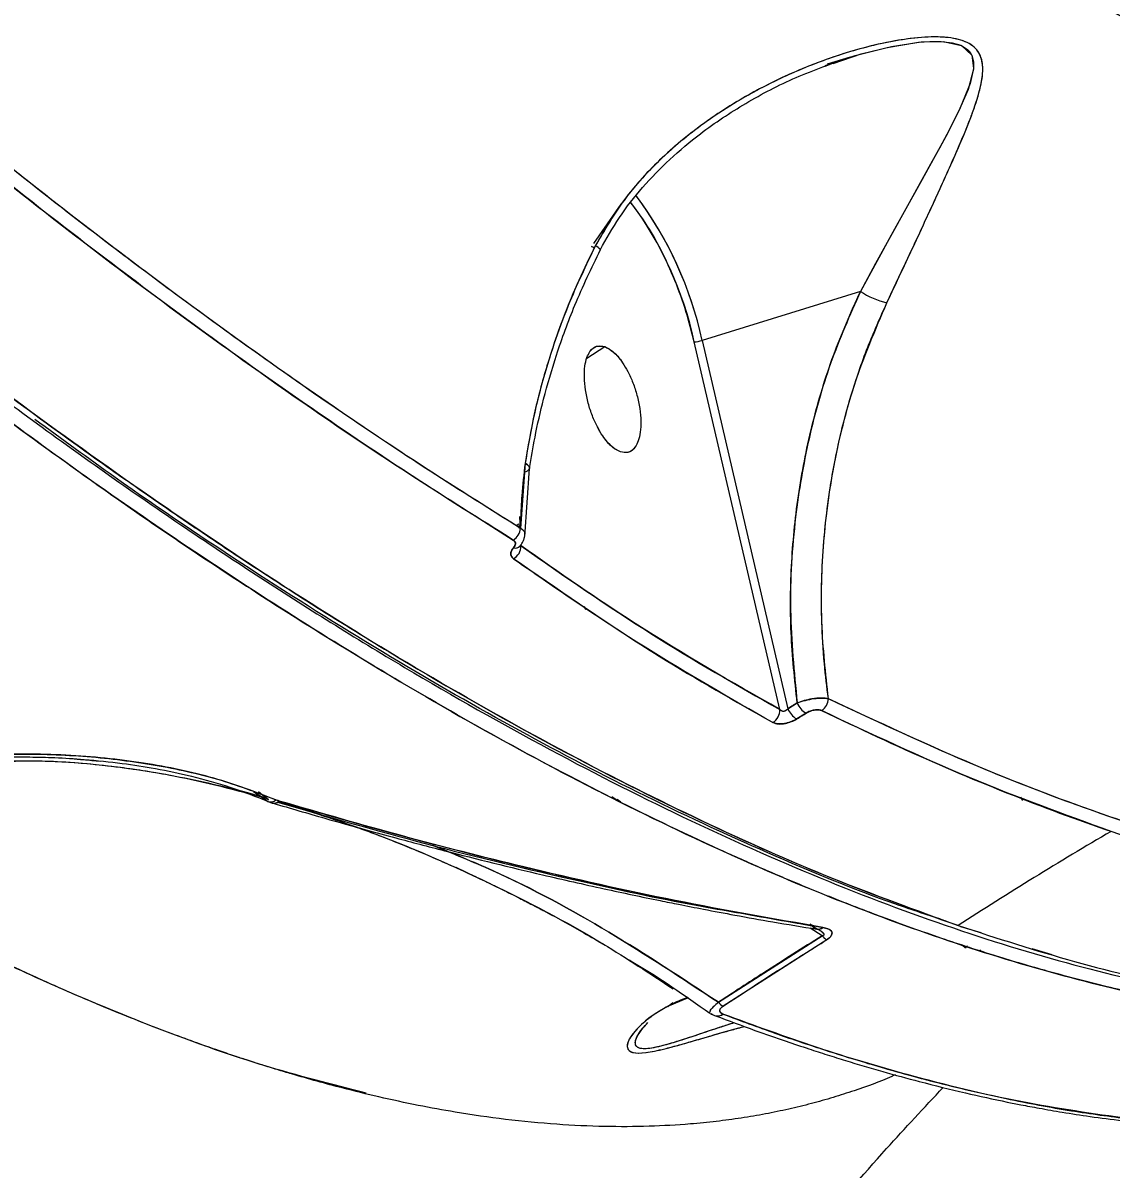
# Model space of a CAD drawing. Header units: millimetres. Extents: x -5873 to 5805, y -5301 to 4302.
# Drawn here: x 107.5 to 199, y 566.6 to 663.1 of the extents above; entities that cross this region are included whole.
import ezdxf

# ---------------------------------------------------------------- set-up
doc = ezdxf.new("R2010")
doc.units = ezdxf.units.MM
for name, color, linetype in [('DIKOM_ОБЪЕКТ', 7, 'Continuous'), ('DIKOM_РАЗМЕР_ЗОНА', 7, 'Continuous'), ('DIKOM_РАЗМЕР_ОБЪЕКТА', 7, 'Continuous')]:
    doc.layers.add(name, color=color, linetype=linetype)
doc.styles.add('style1', font='arial.ttf', dxfattribs={"width": 0.8})
doc.dimstyles.new('1-50', dxfattribs={"dimtxt": 300, "dimasz": 200, "dimexe": 100, "dimexo": 0, "dimgap": 100, "dimtad": 1, "dimtxsty": 'style1', "dimcen": 200, "dimclrd": 7, "dimclre": 7, "dimclrt": 7, "dimadec": 1, "dimazin": 2, "dimtfac": 1, "dimtmove": 0, "dimatfit": 2, "dimfxl": 0, "dimlwd": 25, "dimlwe": 18, "dimarcsym": 0})

# ---------------------------------------------------------------- blocks, each defined once
blk = doc.blocks.new('*D9')
at = {"layer": 'Defpoints', "color": 0, "transparency": 16777216}
for p in [(1338.114, 2802.437), (-4588.973, -1585.515), (-117.504, -1585.515)]:
    blk.add_point(p, dxfattribs=at)
at = {"layer": 'DIKOM_РАЗМЕР_ОБЪЕКТА', "color": 7, "lineweight": 18, "transparency": 16777216}
for p, q in [((1338.114, 2802.437), (-4688.973, 2802.437)), ((-117.504, -1585.515), (-4688.973, -1585.515))]:
    blk.add_line(p, q, dxfattribs=at)
at = {"layer": 'DIKOM_РАЗМЕР_ОБЪЕКТА', "color": 7, "lineweight": 25, "transparency": 16777216}
blk.add_line((-4588.973, 2602.437), (-4588.973, -1385.515), dxfattribs=at)
at = {"layer": 'DIKOM_РАЗМЕР_ОБЪЕКТА', "color": 7, "transparency": 16777216}
for points in [[(-4622.307, 2602.437), (-4555.64, 2602.437), (-4588.973, 2802.437)], [(-4622.307, -1385.515), (-4555.64, -1385.515), (-4588.973, -1585.515)]]:
    blk.add_solid(points, dxfattribs=at)
at = {"layer": 'DIKOM_РАЗМЕР_ОБЪЕКТА', "color": 7, "transparency": 16777216, "insert": (-4842.145, 460.978), "char_height": 300, "attachment_point": 5, "rotation": 90, "style": 'style1'}
blk.add_mtext('4400', dxfattribs=at)
blk = doc.blocks.new('*D10')
at = {"layer": 'Defpoints', "color": 0, "transparency": 16777216}
for p in [(4304.512, 1053.391), (-1538.592, -1332.389), (4304.512, -4224.842)]:
    blk.add_point(p, dxfattribs=at)
at = {"layer": 'DIKOM_РАЗМЕР_ОБЪЕКТА', "color": 7, "lineweight": 18, "transparency": 16777216}
for p, q in [((4304.512, 1053.391), (4304.512, -4324.842)), ((-1538.592, -1332.389), (-1538.592, -4324.842))]:
    blk.add_line(p, q, dxfattribs=at)
at = {"layer": 'DIKOM_РАЗМЕР_ОБЪЕКТА', "color": 7, "lineweight": 25, "transparency": 16777216}
blk.add_line((-1338.592, -4224.842), (4104.512, -4224.842), dxfattribs=at)
at = {"layer": 'DIKOM_РАЗМЕР_ОБЪЕКТА', "color": 7, "transparency": 16777216}
for points in [[(-1338.592, -4191.509), (-1338.592, -4258.175), (-1538.592, -4224.842)], [(4104.512, -4191.509), (4104.512, -4258.175), (4304.512, -4224.842)]]:
    blk.add_solid(points, dxfattribs=at)
at = {"layer": 'DIKOM_РАЗМЕР_ОБЪЕКТА', "color": 7, "transparency": 16777216, "insert": (1679.282, -3971.67), "char_height": 300, "attachment_point": 5, "style": 'style1'}
blk.add_mtext('5850', dxfattribs=at)
blk = doc.blocks.new('*D11')
at = {"layer": 'Defpoints', "color": 0, "transparency": 16777216}
for p in [(-510.005, 4302.437), (-5422.889, -3651.603), (284.83, -3651.603)]:
    blk.add_point(p, dxfattribs=at)
at = {"layer": 'DIKOM_РАЗМЕР_ЗОНА', "color": 7, "lineweight": 18, "transparency": 16777216}
for p, q in [((-510.005, 4302.437), (-5522.889, 4302.437)), ((284.83, -3651.603), (-5522.889, -3651.603))]:
    blk.add_line(p, q, dxfattribs=at)
at = {"layer": 'DIKOM_РАЗМЕР_ЗОНА', "color": 7, "lineweight": 25, "transparency": 16777216}
blk.add_line((-5422.889, 4102.437), (-5422.889, -3451.603), dxfattribs=at)
at = {"layer": 'DIKOM_РАЗМЕР_ЗОНА', "color": 7, "transparency": 16777216}
for points in [[(-5456.223, 4102.437), (-5389.556, 4102.437), (-5422.889, 4302.437)], [(-5456.223, -3451.603), (-5389.556, -3451.603), (-5422.889, -3651.603)]]:
    blk.add_solid(points, dxfattribs=at)
at = {"layer": 'DIKOM_РАЗМЕР_ЗОНА', "color": 7, "transparency": 16777216, "insert": (-5676.061, -474.491), "char_height": 300, "attachment_point": 5, "rotation": 90, "style": 'style1'}
blk.add_mtext('7950', dxfattribs=at)

msp = doc.modelspace()

# ---------------------------------------------------------------- linework, layer by layer
at = {"layer": 'DIKOM_ОБЪЕКТ', "color": 7, "linetype": 'Continuous', "lineweight": 15}
for p, q in [((177.059, 660.191), (175.119, 659.59)), ((155.508, 644.522), (157.799, 647.819)), ((155.319, 644.25), (155.575, 644.14)), ((155.573, 644.14), (155.319, 644.25)), ((177.911, 640.481), (164.613, 636.362)), ((154.914, 634.865), (156.416, 635.841)), ((171.132, 605.312), (163.949, 636.238)), ((164.613, 636.362), (171.811, 605.37)), ((158.652, 627.062), (158.663, 627.069)), ((140.641, 626.093), (140.641, 626.093)), ((149.728, 626.028), (149.336, 620.55)), ((139.605, 625.42), (139.583, 625.405)), ((149.701, 619.851), (150.103, 625.599)), ((149.335, 620.48), (149.29, 621.55)), ((147.531, 620.337), (147.524, 620.333)), ((147.914, 620.086), (147.919, 620.088)), ((148.979, 620.777), (149.198, 620.92)), ((149.207, 620.777), (149.222, 620.538)), ((149.337, 620.606), (149.334, 620.687)), ((149.384, 619.067), (149.327, 619.155)), ((149.384, 619.067), (149.341, 619.13)), ((149.377, 619.178), (149.384, 619.067)), ((125.505, 616.259), (125.502, 616.257)), ((125.643, 616.165), (125.644, 616.166)), ((154.817, 613.699), (154.727, 613.971)), ((133.852, 610.949), (133.877, 610.966)), ((171.811, 605.37), (172.6, 605.86)), ((173.348, 605.003), (172.562, 604.514)), ((127.902, 597.725), (126.893, 598.378)), ((127.894, 597.714), (126.923, 598.367)), ((127.309, 598.413), (128.161, 597.721)), ((127.726, 598.081), (128.161, 597.721)), ((127.772, 598.064), (127.788, 598.05)), ((127.987, 597.879), (128.15, 597.737)), ((157.022, 597.95), (157.426, 597.689)), ((157.426, 597.689), (157.022, 597.95)), ((191.574, 597.645), (191.403, 597.945)), ((128.096, 597.575), (128.476, 597.442)), ((128.477, 597.442), (128.495, 597.436)), ((128.777, 597.706), (129.023, 597.62)), ((129.023, 597.62), (129.058, 597.61)), ((157.787, 597.515), (157.453, 597.731)), ((144.747, 591.634), (143.917, 592.006)), ((170.732, 591.516), (170.7, 591.479)), ((172.092, 587.441), (173.82, 587.121)), ((173.884, 587.138), (173.7, 587.257)), ((174.707, 586.271), (173.706, 586.916)), ((173.82, 587.121), (174.326, 586.838)), ((174.121, 586.986), (173.901, 587.128)), ((174.254, 586.825), (174.383, 586.802)), ((186.343, 587.058), (188.041, 586.54)), ((165.974, 580.677), (174.707, 586.271)), ((175.087, 585.938), (166.366, 580.353)), ((186.471, 585.486), (186.749, 585.244)), ((186.749, 585.244), (186.481, 585.477)), ((188.075, 584.973), (187.949, 585.081)), ((192.324, 585.216), (194.01, 584.698)), ((161.726, 580.329), (162.146, 580.661))]:
    msp.add_line(p, q, dxfattribs=at)
at = {"layer": 'DIKOM_ОБЪЕКТ', "color": 7, "linetype": 'Continuous', "lineweight": 15, "flags": 128}
for points in [[(174.963, 659.477), (177.489, 660.321), (180.17, 661.015), (182.793, 661.447), (183.768, 661.519), (184.718, 661.517), (185.645, 661.408), (186.371, 661.188), (186.934, 660.829), (187.138, 660.6), (187.29, 660.337), (187.43, 659.812), (187.427, 659.172), (186.977, 657.473), (186.17, 655.627), (185.179, 653.686), (184.555, 652.525), (183.956, 651.431), (183.09, 649.864), (182.331, 648.497), (181.734, 647.422), (180.456, 645.112), (179.194, 642.82), (177.911, 640.481), (177.911, 640.481)], [(175.615, 659.648), (177.975, 660.463), (180.524, 661.089), (183.028, 661.469), (184.882, 661.507), (186.417, 661.167), (187.278, 660.362), (187.434, 659.243), (187.155, 657.981), (186.318, 655.937), (185.226, 653.776), (182.969, 649.646), (180.506, 645.203), (177.911, 640.481), (177.911, 640.481)], [(149.728, 626.028), (149.931, 625.894), (150.058, 625.76), (150.104, 625.631), (150.103, 625.599)], [(150.103, 625.599), (150.104, 625.631), (150.058, 625.76), (149.931, 625.894), (149.728, 626.028)]]:
    msp.add_lwpolyline(points, dxfattribs=at)
at = {"layer": 'DIKOM_ОБЪЕКТ', "color": 7, "linetype": 'Continuous', "lineweight": 15}
for centre, radius, start, end in [((133.961, 629.73), 31.362, 12.20889, 36.92005), ((133.925, 629.717), 31.398, 12.21741, 36.8113), ((134.14, 629.777), 30.502, 12.22937, 36.62299), ((155.225, 643.335), 1.061, 38.58629, 67.79819), ((155.236, 643.351), 1.041, 38.23749, 68.00911), ((181.978, 646.955), 7.646, 237.86776, 256.13573), ((163.815, 638.8), 2.566, 272.99936, 288.11498), ((149.618, 625.88), 0.573, 277.79531, 325.84966), ((148.05, 620.665), 1.29, 301.79805, 354.8929), ((148.895, 619.441), 0.547, 254.72326, 317.02842), ((148.15, 619.074), 1.234, 299.11881, 359.6752), ((148.898, 619.434), 0.542, 254.21228, 314.66276), ((174.274, 606.568), 1.818, 202.92039, 239.37806), ((174.017, 606.242), 1.204, 301.87405, 358.9038), ((169.947, 605.232), 1.188, 300.92107, 3.87065), ((173.487, 606.083), 1.821, 203.06671, 239.47741), ((128.349, 598.14), 0.61, 222.91083, 314.6056), ((128.326, 598.21), 0.676, 252.38974, 311.83646), ((128.62, 597.941), 0.515, 233.0405, 321.39795), ((128.651, 597.947), 0.529, 232.05909, 320.42033), ((128.648, 597.969), 0.545, 233.7285, 318.75092), ((128.592, 598.016), 0.585, 258.56139, 317.44473), ((375.737, 293.648), 349.408, 120.38707, 122.86572), ((174.351, 587.439), 0.619, 210.95296, 311.81613), ((174.337, 587.472), 0.652, 262.6928, 310.81336), ((175.737, 587.062), 1.299, 217.53493, 239.95501), ((207.719, 567.342), 27.573, 139.03359, 139.51461), ((212.573, 563.173), 33.971, 139.09173, 139.48195), ((166.98, 581.494), 1.296, 219.12517, 241.75556), ((165.902, 580.277), 0.751, 224.94275, 307.56839), ((165.89, 580.319), 0.791, 254.23487, 306.38867)]:
    msp.add_arc(centre, radius, start, end, dxfattribs=at)
for points, knots in [([(175.014, 1051.289), (175.028, 1047.753), (175.049, 1042.626), (175.187, 1034.863), (175.36, 1027.895), (175.651, 1019.583), (176.049, 1010.848), (176.568, 1001.7), (177.214, 992.269), (177.99, 982.631), (178.9, 972.845), (179.946, 962.954), (181.13, 952.996), (182.451, 942.999), (183.912, 932.987), (185.511, 922.981), (187.248, 912.999), (189.124, 903.057), (191.136, 893.169), (193.285, 883.348), (195.57, 873.607), (197.987, 863.956), (200.538, 854.406), (203.219, 844.968), (206.029, 835.649), (208.967, 826.46), (212.029, 817.408), (215.215, 808.503), (218.522, 799.75), (221.948, 791.158), (225.49, 782.734), (229.146, 774.485), (232.913, 766.417), (236.789, 758.537), (240.772, 750.85), (244.858, 743.362), (249.045, 736.079), (253.33, 729.007), (257.71, 722.15), (262.183, 715.512), (266.746, 709.1), (271.396, 702.917), (276.129, 696.967), (280.944, 691.255), (285.837, 685.785), (290.806, 680.56), (295.848, 675.584), (300.96, 670.86), (306.14, 666.391), (311.385, 662.182), (316.693, 658.235), (322.061, 654.554), (327.486, 651.138), (332.969, 648.003), (338.218, 645.26), (341.657, 643.702), (343.236, 642.987)], [0, 0, 0, 0, 0.01882, 0.027291, 0.041338, 0.055945, 0.071629, 0.088007, 0.104925, 0.122259, 0.139921, 0.157847, 0.175988, 0.194306, 0.212771, 0.23136, 0.250054, 0.268838, 0.287699, 0.306627, 0.325612, 0.344647, 0.363726, 0.382843, 0.401993, 0.421172, 0.440377, 0.459604, 0.47885, 0.498114, 0.517393, 0.536685, 0.555989, 0.575303, 0.594626, 0.613958, 0.633298, 0.652645, 0.671999, 0.69136, 0.710728, 0.730104, 0.749487, 0.76888, 0.788283, 0.807697, 0.827124, 0.846566, 0.866026, 0.885506, 0.905009, 0.924539, 0.9441, 0.963695, 0.983331, 1, 1, 1, 1]), ([(187.009, 907.701), (188.276, 901.279), (190.804, 888.462), (195.196, 869.765), (199.999, 851.549), (205.247, 833.862), (210.928, 816.695), (216.926, 800.368), (223.217, 784.856), (229.752, 770.187), (236.622, 756.133), (243.791, 742.758), (251.398, 729.818), (259.462, 717.35), (268.004, 705.413), (276.87, 694.254), (286.028, 683.925), (295.43, 674.486), (304.842, 666.14), (314.23, 658.834), (323.584, 652.505), (333.091, 647.004), (342.752, 642.339), (352.741, 638.458), (363.012, 635.437), (373.514, 633.397), (382.943, 632.339), (388.869, 632.392), (391.293, 632.413)], [0, 0, 0, 0, 0.040095, 0.080038, 0.119779, 0.159414, 0.199037, 0.238742, 0.276339, 0.314146, 0.351822, 0.38931, 0.426691, 0.466309, 0.505989, 0.545827, 0.585906, 0.625881, 0.665642, 0.703022, 0.740376, 0.777782, 0.815321, 0.853073, 0.893105, 0.932902, 0.972562, 1, 1, 1, 1]), ([(338.668, 644.47), (336.652, 645.417), (331.241, 647.959), (323.685, 652.493), (315.944, 657.678), (310.977, 661.381), (307.635, 664.024), (305.907, 665.425), (304.181, 666.858), (302.456, 668.325), (300.733, 669.825), (297.508, 672.699), (292.719, 677.197), (286.342, 683.691), (279.79, 690.926), (273.373, 698.611), (267.118, 706.7), (261.302, 714.787), (257.353, 720.669), (255.228, 723.948), (254.698, 724.772), (254.167, 725.602), (253.637, 726.437), (253.106, 727.278), (252.575, 728.124), (252.044, 728.976), (251.248, 730.261), (250.054, 732.211), (248.332, 735.076), (246.213, 738.688), (243.707, 743.083), (240.832, 748.3), (237.613, 754.373), (234.076, 761.346), (230.637, 768.469), (227.348, 775.604), (224.257, 782.605), (221.863, 788.283), (220.172, 792.419), (219.205, 794.819), (218.232, 797.273), (217.252, 799.78), (216.267, 802.342), (215.277, 804.958), (214.282, 807.63), (211.849, 814.277), (208.174, 824.868), (203.553, 839.464), (199.41, 853.804), (195.714, 867.825), (192.441, 881.476), (189.539, 894.693), (187.838, 903.436), (187.009, 907.701)], [0, 0, 0, 0, 0.029387, 0.078843, 0.111932, 0.145374, 0.154192, 0.163034, 0.1719, 0.18079, 0.189705, 0.198644, 0.23105, 0.265043, 0.300623, 0.33779, 0.37181, 0.407059, 0.439096, 0.442294, 0.445501, 0.448717, 0.451943, 0.455177, 0.458421, 0.461674, 0.464936, 0.473075, 0.483779, 0.49705, 0.513023, 0.531604, 0.552793, 0.576589, 0.602992, 0.624011, 0.646433, 0.670257, 0.677544, 0.684953, 0.692484, 0.700136, 0.70791, 0.715806, 0.723823, 0.731963, 0.775296, 0.816949, 0.856921, 0.895212, 0.931822, 0.966752, 1, 1, 1, 1]), ([(-74.961, 826.428), (-73.466, 824.295), (-70.7, 820.347), (-66.854, 814.952), (-63.678, 810.545), (-61.083, 806.975), (-58.83, 803.901), (-56.678, 800.983), (-53.179, 796.271), (-48.32, 789.813), (-40.45, 779.556), (-30.845, 767.374), (-18.742, 752.56), (-5.788, 737.318), (8.011, 721.779), (21.762, 706.981), (35.422, 692.951), (48.943, 679.714), (62.419, 667.177), (75.815, 655.366), (89.098, 644.315), (102.242, 634.044), (115.201, 624.592), (127.938, 615.984), (140.415, 608.246), (152.605, 601.395), (164.479, 595.446), (176.013, 590.412), (187.173, 586.311), (197.851, 583.18), (208.035, 580.988), (217.673, 579.79), (225.121, 579.399), (229.168, 579.739), (230.337, 579.837)], [0, 0, 0, 0, 0.014652, 0.027111, 0.037336, 0.045314, 0.052053, 0.058899, 0.065859, 0.085345, 0.104859, 0.139703, 0.174547, 0.216027, 0.257509, 0.299076, 0.339507, 0.379912, 0.420316, 0.460722, 0.501128, 0.541557, 0.582055, 0.622468, 0.662878, 0.70329, 0.743704, 0.78412, 0.824614, 0.86507, 0.904684, 0.944301, 0.98392, 1, 1, 1, 1]), ([(186.123, 587.132), (182.606, 588.405), (175.592, 590.945), (164.655, 595.811), (153.472, 601.417), (142.009, 607.833), (130.275, 615.044), (118.498, 622.903), (106.723, 631.345), (95.023, 640.283), (83.227, 649.831), (71.367, 659.96), (59.202, 670.883), (46.724, 682.64), (33.931, 695.278), (21.092, 708.549), (8.275, 722.384), (-4.448, 736.705), (-16.796, 751.177), (-28.776, 765.766), (-40.399, 780.445), (-51.898, 795.511), (-63.276, 810.926), (-70.701, 821.456), (-74.419, 826.73)], [0, 0, 0, 0, 0.046927, 0.093578, 0.140069, 0.186509, 0.233008, 0.279677, 0.323939, 0.368186, 0.412185, 0.456031, 0.499819, 0.546297, 0.592922, 0.639807, 0.686771, 0.733451, 0.779956, 0.823743, 0.867564, 0.911513, 0.955683, 1, 1, 1, 1]), ([(-74.419, 826.73), (-71.871, 823.105), (-66.651, 815.677), (-58.495, 804.438), (-49.858, 792.829), (-41.112, 781.403), (-32.306, 770.208), (-23.849, 759.745), (-17.834, 752.496), (-14.41, 748.43), (-13.325, 747.146), (-12.236, 745.861), (-11.141, 744.574), (-10.042, 743.286), (-6.213, 738.816), (0.145, 731.516), (8.832, 721.826), (16.876, 713.097), (24.263, 705.284), (30.987, 698.343), (37.04, 692.231), (42.42, 686.908), (47.127, 682.337), (50.995, 678.64), (54.092, 675.719), (56.417, 673.549), (57.998, 672.083), (58.869, 671.281), (59.204, 670.972), (59.342, 670.845), (59.401, 670.79), (59.427, 670.767), (59.438, 670.756), (59.443, 670.752), (59.446, 670.75), (63.191, 667.555), (70.042, 661.034), (80.438, 652.217), (90.259, 644.098), (99.271, 637.017), (107.483, 630.834), (113.193, 626.713), (116.919, 624.096), (118.786, 622.799), (120.627, 621.534), (122.443, 620.301), (124.233, 619.099), (129.839, 615.379), (139.089, 609.546), (151.679, 602.358), (163.717, 596.243), (175.224, 591.085), (182.512, 588.441), (186.123, 587.132)], [0, 0, 0, 0, 0.030421, 0.062332, 0.095733, 0.130624, 0.162561, 0.195653, 0.225728, 0.229733, 0.233753, 0.237789, 0.241839, 0.245906, 0.249987, 0.284299, 0.316164, 0.345581, 0.372553, 0.397077, 0.419154, 0.438785, 0.455968, 0.470705, 0.481192, 0.489953, 0.496234, 0.498574, 0.499522, 0.499923, 0.500096, 0.500172, 0.500205, 0.50022, 0.500226, 0.500231, 0.539857, 0.577984, 0.614611, 0.649739, 0.679412, 0.707923, 0.715199, 0.722395, 0.729511, 0.736548, 0.743504, 0.750382, 0.802067, 0.852871, 0.902795, 0.951838, 1, 1, 1, 1]), ([(26.697, 818.802), (27.95, 817.267), (30.512, 814.128), (34.459, 809.37), (38.589, 804.454), (42.905, 799.39), (47.406, 794.185), (51.758, 789.231), (55.428, 785.114), (58.433, 781.779), (61.129, 778.814), (64.105, 775.571), (67.438, 771.978), (70.951, 768.238), (74.291, 764.727), (76.581, 762.347), (77.9, 760.985), (78.464, 760.403), (78.98, 759.873), (79.447, 759.392), (79.867, 758.962), (81.962, 756.815), (85.573, 753.157), (90.655, 748.105), (95.63, 743.249), (100.574, 738.513), (105.645, 733.749), (110.185, 729.568), (114.263, 725.879), (117.75, 722.77), (121.145, 719.786), (124.447, 716.926), (127.657, 714.185), (130.775, 711.56), (135.909, 707.298), (142.93, 701.634), (151.682, 694.884), (160.295, 688.537), (168.799, 682.572), (177.224, 676.978), (186.028, 671.46), (195.177, 666.115), (204.7, 661.016), (213.956, 656.54), (222.993, 652.623), (228.79, 650.537), (231.679, 649.498)], [0, 0, 0, 0, 0.017988, 0.036776, 0.056366, 0.076756, 0.097947, 0.119937, 0.138006, 0.149463, 0.162032, 0.175712, 0.191047, 0.208528, 0.224654, 0.23753, 0.240365, 0.242978, 0.245367, 0.247534, 0.249477, 0.251198, 0.276647, 0.299603, 0.32175, 0.345695, 0.368272, 0.39226, 0.408897, 0.425131, 0.440963, 0.456393, 0.471421, 0.486046, 0.50027, 0.543857, 0.585595, 0.625487, 0.668338, 0.709985, 0.750431, 0.800898, 0.850377, 0.899963, 0.950145, 1, 1, 1, 1]), ([(26.697, 818.802), (30.768, 813.855), (38.913, 803.955), (51.33, 789.635), (63.884, 775.714), (76.548, 762.285), (89.242, 749.417), (101.652, 737.416), (113.749, 726.263), (125.536, 715.912), (137.252, 706.143), (148.893, 696.962), (160.852, 688.086), (173.034, 679.659), (185.337, 671.827), (197.3, 664.898), (208.926, 658.865), (220.195, 653.763), (230.782, 649.642), (237.362, 647.719), (240.493, 646.805)], [0, 0, 0, 0, 0.055379, 0.110817, 0.166457, 0.222444, 0.278342, 0.33391, 0.386133, 0.438316, 0.490582, 0.543055, 0.595839, 0.654541, 0.712909, 0.771123, 0.829361, 0.887804, 0.946626, 1, 1, 1, 1]), ([(180.146, 639.532), (180.937, 641.212), (182.522, 644.577), (184.686, 649.263), (186.356, 652.978), (187.496, 655.854), (188.085, 657.778), (188.268, 659.355), (188.013, 660.586), (186.961, 661.553), (185.043, 661.943), (182.782, 661.87), (180.466, 661.524), (177.388, 660.808), (173.597, 659.536), (169.244, 657.518), (165.143, 655.019), (161.407, 652.011), (158.076, 648.502), (156.442, 645.71), (155.626, 644.317)], [0, 0, 0, 0, 0.082439, 0.165074, 0.248337, 0.295305, 0.342792, 0.374606, 0.406781, 0.439103, 0.475516, 0.511258, 0.546801, 0.582235, 0.65244, 0.7226, 0.792031, 0.861422, 0.930828, 1, 1, 1, 1]), ([(180.146, 639.532), (180.75, 640.813), (181.957, 643.371), (183.458, 646.604), (184.705, 649.317), (185.708, 651.54), (186.484, 653.334), (187.043, 654.714), (187.42, 655.716), (187.754, 656.708), (188.021, 657.67), (188.186, 658.582), (188.221, 659.359), (188.126, 660.013), (187.826, 660.76), (187.176, 661.349), (186.178, 661.701), (185.322, 661.85), (184.368, 661.904), (182.883, 661.867), (180.74, 661.587), (178.023, 660.963), (174.846, 659.97), (171.32, 658.533), (167.922, 656.739), (165.095, 654.904), (162.821, 653.164), (160.334, 650.905), (157.776, 648.055), (156.326, 645.534), (155.626, 644.317)], [0, 0, 0, 0, 0.062639, 0.125141, 0.166912, 0.209099, 0.250282, 0.272394, 0.29329, 0.313022, 0.336218, 0.35713, 0.375941, 0.392389, 0.407481, 0.43885, 0.454157, 0.470459, 0.485561, 0.502106, 0.541823, 0.584314, 0.626588, 0.688764, 0.751104, 0.79414, 0.835549, 0.875435, 0.939861, 1, 1, 1, 1]), ([(156.054, 643.996), (156.565, 644.91), (157.599, 646.76), (159.591, 649.287), (161.877, 651.647), (164.753, 654.057), (168.283, 656.403), (172.495, 658.596), (175.512, 659.651), (177.038, 660.184)], [0, 0, 0, 0, 0.114157, 0.231028, 0.352118, 0.475863, 0.645002, 0.820479, 1, 1, 1, 1]), ([(149.336, 620.55), (146.812, 622.129), (141.644, 625.364), (133.577, 630.767), (125.037, 636.765), (116.026, 643.431), (106.579, 650.74), (100.102, 656.059), (96.808, 658.763)], [0, 0, 0, 0, 0.148916, 0.305005, 0.468518, 0.63955, 0.816761, 1, 1, 1, 1]), ([(149.336, 620.55), (146.164, 622.543), (139.828, 626.526), (130.146, 633.126), (119.772, 640.6), (108.672, 649.048), (100.767, 655.522), (96.808, 658.763)], [0, 0, 0, 0, 0.187021, 0.373559, 0.559901, 0.779652, 1, 1, 1, 1]), ([(148.73, 619.568), (145.976, 621.294), (140.394, 624.793), (131.759, 630.612), (123.065, 636.768), (114.275, 643.318), (105.367, 650.237), (99.247, 655.265), (96.127, 657.829)], [0, 0, 0, 0, 0.162233, 0.328899, 0.5, 0.65999, 0.826657, 1, 1, 1, 1]), ([(96.127, 657.829), (99.493, 655.067), (106.215, 649.549), (116.178, 641.859), (126.611, 634.197), (137.503, 626.648), (144.984, 621.93), (148.73, 619.568)], [0, 0, 0, 0, 0.187019, 0.373556, 0.559897, 0.779649, 1, 1, 1, 1]), ([(163.949, 636.238), (163.73, 637.094), (163.282, 638.846), (162.332, 641.461), (161.177, 643.992), (159.923, 646.222), (159.025, 647.405), (158.618, 647.941)], [0, 0, 0, 0, 0.194535, 0.398347, 0.608848, 0.822865, 1, 1, 1, 1]), ([(155.626, 644.317), (154.836, 642.662), (153.26, 639.362), (151.619, 634.59), (150.425, 630.138), (149.961, 627.401), (149.728, 626.028)], [0, 0, 0, 0, 0.280377, 0.558954, 0.778846, 1, 1, 1, 1]), ([(155.626, 644.317), (155.152, 643.35), (154.197, 641.4), (152.955, 638.374), (151.707, 634.829), (150.536, 630.699), (150.001, 627.609), (149.728, 626.028)], [0, 0, 0, 0, 0.164508, 0.332066, 0.502228, 0.745377, 1, 1, 1, 1]), ([(150.103, 625.599), (150.246, 626.475), (150.562, 628.414), (151.294, 631.599), (152.38, 635.313), (153.915, 639.542), (155.311, 642.449), (156.054, 643.996)], [0, 0, 0, 0, 0.140562, 0.311199, 0.510538, 0.73943, 1, 1, 1, 1]), ([(177.911, 640.481), (177.03, 638.482), (175.274, 634.496), (173.485, 628.1), (172.295, 621.154), (171.845, 613.665), (172.348, 608.462), (172.6, 605.86)], [0, 0, 0, 0, 0.187001, 0.372932, 0.560399, 0.780089, 1, 1, 1, 1]), ([(172.6, 605.86), (172.392, 607.828), (171.976, 611.768), (172.058, 617.738), (172.661, 623.668), (173.844, 629.488), (175.538, 635.152), (177.121, 638.705), (177.911, 640.481)], [0, 0, 0, 0, 0.166592, 0.333441, 0.500143, 0.666829, 0.833567, 1, 1, 1, 1]), ([(175.221, 606.219), (174.994, 608.344), (174.541, 612.586), (174.705, 619.026), (175.558, 625.757), (177.237, 632.723), (179.175, 637.26), (180.146, 639.532)], [0, 0, 0, 0, 0.18683, 0.373027, 0.560668, 0.779993, 1, 1, 1, 1]), ([(175.221, 606.219), (175.1, 607.2), (174.834, 609.364), (174.642, 612.79), (174.642, 616.381), (174.852, 619.92), (175.296, 623.708), (176.022, 627.629), (177.115, 631.793), (178.442, 635.732), (179.591, 638.296), (180.146, 639.532)], [0, 0, 0, 0, 0.086527, 0.190774, 0.299501, 0.399927, 0.500193, 0.632847, 0.749131, 0.879065, 1, 1, 1, 1]), ([(157.751, 626.978), (157.53, 627.086), (157.027, 627.334), (156.343, 628.14), (155.779, 629.09), (155.359, 630.023), (155.011, 631.085), (154.777, 632.198), (154.683, 633.264), (154.731, 634.19), (154.901, 634.921), (155.224, 635.568), (155.726, 635.968), (156.205, 635.88), (156.416, 635.841)], [0, 0, 0, 0, 0.088709, 0.201692, 0.268465, 0.341467, 0.419365, 0.500002, 0.580634, 0.658538, 0.731536, 0.798309, 0.911293, 1, 1, 1, 1]), ([(157.751, 626.978), (157.504, 627.103), (157, 627.36), (156.321, 628.177), (155.78, 629.09), (155.359, 630.023), (155.011, 631.086), (154.777, 632.198), (154.683, 633.264), (154.731, 634.191), (154.901, 634.922), (155.212, 635.542), (155.702, 635.96), (156.182, 635.88), (156.416, 635.841)], [0, 0, 0, 0, 0.098699, 0.201712, 0.26835, 0.341477, 0.41937, 0.500002, 0.580629, 0.658528, 0.731648, 0.798289, 0.901301, 1, 1, 1, 1]), ([(156.416, 635.841), (156.663, 635.715), (157.167, 635.458), (157.845, 634.641), (158.387, 633.728), (158.808, 632.795), (159.156, 631.733), (159.39, 630.62), (159.484, 629.555), (159.435, 628.627), (159.266, 627.897), (158.954, 627.276), (158.464, 626.858), (157.985, 626.938), (157.751, 626.978)], [0, 0, 0, 0, 0.098695, 0.201709, 0.268351, 0.341475, 0.419371, 0.499999, 0.58063, 0.65853, 0.731651, 0.798292, 0.901304, 1, 1, 1, 1]), ([(156.416, 635.841), (156.637, 635.732), (157.14, 635.484), (157.823, 634.678), (158.388, 633.728), (158.808, 632.795), (159.156, 631.733), (159.39, 630.62), (159.484, 629.555), (159.435, 628.628), (159.266, 627.897), (158.942, 627.25), (158.441, 626.85), (157.962, 626.939), (157.751, 626.978)], [0, 0, 0, 0, 0.08871, 0.201689, 0.268463, 0.341464, 0.419365, 0.499998, 0.580634, 0.658539, 0.731538, 0.798311, 0.911292, 1, 1, 1, 1]), ([(103.063, 631.988), (107.179, 628.965), (115.394, 622.931), (127.44, 614.861), (139.224, 607.543), (150.719, 601.044), (161.929, 595.346), (172.644, 590.546), (182.879, 586.599), (192.609, 583.477), (201.987, 581.118), (210.969, 579.529), (219.719, 578.688), (228.217, 578.639), (236.425, 579.451), (244.187, 581.109), (251.422, 583.688), (256.81, 586.228), (259.586, 588.191), (260.319, 588.709)], [0, 0, 0, 0, 0.062627, 0.125016, 0.187089, 0.248998, 0.310888, 0.372905, 0.431631, 0.490684, 0.549532, 0.608087, 0.666475, 0.728357, 0.790336, 0.852561, 0.915162, 0.977602, 1, 1, 1, 1]), ([(256.73, 586.431), (256.578, 586.34), (254.97, 585.369), (251.603, 583.846), (246.524, 581.896), (241.149, 580.431), (235.545, 579.397), (229.98, 578.819), (225.958, 578.692), (223.723, 578.7), (223.162, 578.706), (222.597, 578.715), (222.028, 578.728), (221.456, 578.745), (220.881, 578.765), (220.302, 578.789), (219.43, 578.831), (218.107, 578.908), (216.166, 579.055), (213.724, 579.294), (210.759, 579.66), (207.248, 580.199), (203.174, 580.958), (198.509, 581.995), (193.76, 583.235), (189.017, 584.64), (184.375, 586.159), (180.621, 587.508), (177.891, 588.547), (176.308, 589.164), (174.691, 589.811), (173.04, 590.487), (171.355, 591.195), (169.635, 591.934), (167.88, 592.706), (163.519, 594.669), (156.588, 598.008), (147.075, 603.07), (137.766, 608.455), (128.696, 614.089), (119.894, 619.912), (111.397, 625.827), (105.795, 629.968), (103.063, 631.988)], [0, 0, 0, 0, 0.004602, 0.048605, 0.094663, 0.142776, 0.186814, 0.232445, 0.273915, 0.278055, 0.282207, 0.28637, 0.290545, 0.294733, 0.298932, 0.303143, 0.307366, 0.3179, 0.331757, 0.348936, 0.369614, 0.393667, 0.421095, 0.451899, 0.486077, 0.513287, 0.542311, 0.573151, 0.582584, 0.592175, 0.601923, 0.611829, 0.621893, 0.632114, 0.642492, 0.653028, 0.709123, 0.763042, 0.814786, 0.864353, 0.911745, 0.95696, 1, 1, 1, 1]), ([(185.117, 587.511), (183.693, 587.975), (178.842, 589.557), (170.198, 593.137), (159.444, 598.112), (148.612, 603.788), (137.75, 610.046), (126.625, 617.051), (116.872, 623.592), (110.765, 628.068), (108.513, 629.718)], [0, 0, 0, 0, 0.061779, 0.210392, 0.358446, 0.497847, 0.637359, 0.777274, 0.917897, 1, 1, 1, 1]), ([(149.728, 626.028), (149.617, 625.117), (149.45, 623.75), (149.386, 622.374), (149.368, 621.908), (149.366, 621.876), (149.363, 621.757), (149.347, 621.309), (149.341, 620.886), (149.336, 620.55)], [0, 0, 0, 0, 0.500167, 0.750059, 0.750624, 0.755165, 0.767788, 0.815485, 1, 1, 1, 1]), ([(149.279, 619.049), (149.342, 619.126), (149.469, 619.281), (149.599, 619.541), (149.685, 619.805), (149.697, 619.976), (149.703, 620.062)], [0, 0, 0, 0, 0.246476, 0.495492, 0.746584, 1, 1, 1, 1]), ([(149.681, 620.058), (149.688, 620.085), (149.716, 620.193), (149.604, 620.368), (149.425, 620.489), (149.336, 620.55)], [0, 0, 0, 0, 0.141641, 0.568836, 1, 1, 1, 1]), ([(149.336, 620.55), (149.447, 620.488), (149.567, 620.422), (149.6, 620.335), (149.602, 620.329)], [0, 0, 0, 0, 0.930466, 1, 1, 1, 1]), ([(149.691, 620.109), (149.697, 620.1), (149.707, 620.086), (149.7, 620.07), (149.698, 620.064)], [0, 0, 0, 0, 0.645848, 1, 1, 1, 1]), ([(148.73, 619.568), (148.787, 619.521), (148.899, 619.428), (148.942, 619.196), (148.823, 619.02), (148.751, 618.913)], [0, 0, 0, 0, 0.28064, 0.561263, 1, 1, 1, 1]), ([(148.751, 618.913), (148.797, 618.973), (148.891, 619.094), (148.928, 619.276), (148.885, 619.445), (148.782, 619.527), (148.73, 619.568)], [0, 0, 0, 0, 0.250874, 0.500832, 0.75018, 1, 1, 1, 1]), ([(171.132, 605.312), (167.088, 607.623), (159.866, 611.751), (152.587, 616.831), (149.384, 619.067)], [0, 0, 0, 0, 0.559962, 1, 1, 1, 1]), ([(149.384, 619.067), (153.025, 616.535), (160.304, 611.473), (167.524, 607.365), (171.132, 605.312)], [0, 0, 0, 0, 0.500227, 1, 1, 1, 1]), ([(148.751, 618.913), (148.681, 618.82), (148.54, 618.633), (148.484, 618.292), (148.65, 618.108), (148.751, 617.996)], [0, 0, 0, 0, 0.280982, 0.561605, 1, 1, 1, 1]), ([(148.751, 617.996), (148.685, 618.056), (148.554, 618.175), (148.504, 618.409), (148.557, 618.662), (148.686, 618.829), (148.751, 618.913)], [0, 0, 0, 0, 0.249464, 0.499262, 0.749242, 1, 1, 1, 1]), ([(148.751, 617.996), (152.837, 615.166), (160.136, 610.112), (167.373, 606.015), (170.557, 604.212)], [0, 0, 0, 0, 0.559962, 1, 1, 1, 1]), ([(170.557, 604.212), (166.979, 606.247), (159.74, 610.362), (152.441, 615.433), (148.751, 617.996)], [0, 0, 0, 0, 0.494359, 1, 1, 1, 1]), ([(172.6, 605.86), (172.453, 605.768), (172.19, 605.605), (171.927, 605.442), (171.811, 605.37)], [0, 0, 0, 0, 0.559977, 1, 1, 1, 1]), ([(172.6, 605.86), (172.825, 605.938), (173.274, 606.096), (174.035, 606.241), (174.741, 606.296), (175.061, 606.245), (175.221, 606.219)], [0, 0, 0, 0, 0.250045, 0.499778, 0.749456, 1, 1, 1, 1]), ([(175.221, 606.219), (175.039, 606.247), (174.672, 606.302), (173.904, 606.222), (173.181, 606.067), (172.792, 605.928), (172.6, 605.86)], [0, 0, 0, 0, 0.280325, 0.563343, 0.783695, 1, 1, 1, 1]), ([(221.972, 590.217), (218.381, 590.927), (211.172, 592.353), (199.676, 595.888), (187.732, 600.364), (179.389, 604.268), (175.221, 606.219)], [0, 0, 0, 0, 0.247893, 0.497704, 0.749049, 1, 1, 1, 1]), ([(221.972, 590.217), (219.272, 590.734), (213.878, 591.768), (205.433, 594.085), (196.228, 597.141), (186.202, 601.055), (178.885, 604.496), (175.221, 606.219)], [0, 0, 0, 0, 0.187054, 0.373578, 0.559887, 0.779614, 1, 1, 1, 1]), ([(171.811, 605.37), (171.764, 605.314), (171.694, 605.232), (171.566, 605.169), (171.457, 605.145), (171.337, 605.158), (171.22, 605.215), (171.163, 605.279), (171.132, 605.312)], [0, 0, 0, 0, 0.255467, 0.372411, 0.487102, 0.643421, 0.813055, 1, 1, 1, 1]), ([(171.811, 605.37), (171.786, 605.338), (171.739, 605.279), (171.649, 605.21), (171.554, 605.165), (171.459, 605.147), (171.368, 605.155), (171.245, 605.196), (171.179, 605.264), (171.132, 605.312)], [0, 0, 0, 0, 0.142482, 0.270627, 0.388627, 0.501387, 0.608076, 0.724961, 1, 1, 1, 1]), ([(172.562, 604.514), (172.709, 604.606), (172.971, 604.769), (173.233, 604.932), (173.348, 605.003)], [0, 0, 0, 0, 0.559917, 1, 1, 1, 1]), ([(173.348, 605.003), (173.469, 605.068), (173.71, 605.197), (174.11, 605.288), (174.441, 605.294), (174.582, 605.244), (174.653, 605.219)], [0, 0, 0, 0, 0.27919, 0.557734, 0.778227, 1, 1, 1, 1]), ([(174.653, 605.219), (174.572, 605.247), (174.45, 605.289), (174.227, 605.289), (174.047, 605.27), (173.862, 605.228), (173.616, 605.149), (173.455, 605.062), (173.348, 605.003)], [0, 0, 0, 0, 0.250041, 0.375343, 0.500325, 0.624674, 0.750542, 1, 1, 1, 1]), ([(174.653, 605.219), (177.771, 603.745), (183.998, 600.801), (193.039, 597.132), (202.354, 593.848), (211.905, 591.062), (218.28, 589.817), (221.473, 589.193)], [0, 0, 0, 0, 0.187055, 0.373578, 0.559886, 0.779613, 1, 1, 1, 1]), ([(198.992, 595.057), (195.059, 596.48), (187.16, 599.335), (178.833, 603.253), (174.653, 605.219)], [0, 0, 0, 0, 0.498013, 1, 1, 1, 1]), ([(170.557, 604.212), (170.696, 604.161), (170.973, 604.06), (171.566, 604.112), (172.126, 604.274), (172.416, 604.434), (172.562, 604.514)], [0, 0, 0, 0, 0.280784, 0.560296, 0.779981, 1, 1, 1, 1]), ([(172.562, 604.514), (172.481, 604.467), (172.321, 604.374), (172.046, 604.259), (171.761, 604.169), (171.475, 604.111), (171.2, 604.085), (170.86, 604.095), (170.678, 604.165), (170.557, 604.212)], [0, 0, 0, 0, 0.125917, 0.250391, 0.37546, 0.500355, 0.624804, 0.750433, 1, 1, 1, 1]), ([(128.777, 597.706), (127.085, 598.351), (123.705, 599.641), (117.703, 600.891), (111.192, 601.575), (104.226, 601.602), (97.013, 600.958), (89.823, 599.643), (82.852, 597.706), (76.213, 595.208), (69.915, 592.127), (64.018, 588.541), (60.588, 585.761), (58.874, 584.371)], [0, 0, 0, 0, 0.093438, 0.186657, 0.280333, 0.373323, 0.467006, 0.559927, 0.648043, 0.735847, 0.823484, 0.911796, 1, 1, 1, 1]), ([(58.874, 584.371), (60.495, 585.69), (63.737, 588.327), (69.287, 591.767), (75.213, 594.757), (81.46, 597.227), (87.9, 599.16), (94.432, 600.541), (100.932, 601.369), (107.272, 601.649), (113.346, 601.402), (119.031, 600.646), (124.282, 599.444), (127.281, 598.284), (128.777, 597.706)], [0, 0, 0, 0, 0.083602, 0.16717, 0.250549, 0.333846, 0.417135, 0.50018, 0.583708, 0.667045, 0.749913, 0.833501, 0.916936, 1, 1, 1, 1]), ([(59.266, 584.315), (60.599, 585.412), (63.065, 587.441), (66.864, 589.962), (70.153, 591.883), (72.934, 593.324), (75.383, 594.477), (78.564, 595.842), (82.727, 597.379), (87.881, 598.89), (93.113, 600.047), (98.328, 600.843), (103.344, 601.27), (107.28, 601.349), (110.326, 601.267), (112.937, 601.109), (115.773, 600.811), (118.792, 600.339), (121.834, 599.688), (125.077, 598.784), (127.114, 597.973), (128.191, 597.543)], [0, 0, 0, 0, 0.070136, 0.129771, 0.179138, 0.217774, 0.249785, 0.282191, 0.348925, 0.416904, 0.484337, 0.551918, 0.619516, 0.681903, 0.710941, 0.745917, 0.792548, 0.835024, 0.883578, 0.938421, 1, 1, 1, 1]), ([(103.348, 600.824), (104.713, 600.905), (107.553, 601.072), (111.77, 600.89), (116.067, 600.443), (119.928, 599.809), (123.535, 599.039), (126.106, 598.411), (127.615, 597.971), (128.028, 597.85)], [0, 0, 0, 0, 0.163627, 0.340435, 0.503815, 0.680864, 0.809731, 0.947883, 1, 1, 1, 1]), ([(103.348, 600.824), (105.234, 600.918), (108.997, 601.105), (114.642, 600.642), (121.03, 599.687), (125.432, 598.528), (128.027, 597.846)], [0, 0, 0, 0, 0.225819, 0.45058, 0.676153, 1, 1, 1, 1]), ([(111.565, 601.177), (111.905, 601.149), (112.727, 601.08), (113.533, 601.01), (114.006, 600.969)], [0, 0, 0, 0, 0.413392, 1, 1, 1, 1]), ([(180.866, 574.584), (180.76, 574.535), (179.641, 574.015), (177.882, 573.395), (175.617, 572.658), (173.786, 572.143), (171.891, 571.679), (169.927, 571.273), (167.894, 570.927), (165.791, 570.644), (163.222, 570.388), (160.111, 570.213), (156.372, 570.195), (152.348, 570.38), (148.154, 570.785), (144.255, 571.349), (140.695, 571.999), (137.533, 572.677), (133.988, 573.543), (131.327, 574.28), (129.484, 574.828), (128.869, 575.014), (128.244, 575.207), (127.607, 575.406), (126.96, 575.612), (126.194, 575.86), (125.189, 576.192), (123.822, 576.656), (122.075, 577.271), (119.938, 578.053), (117.507, 578.986), (115.045, 579.976), (112.203, 581.167), (109.176, 582.497), (105.639, 584.131), (101.019, 586.367), (95.235, 589.358), (88.588, 593.044), (84.235, 595.652), (82.142, 596.906)], [0, 0, 0, 0, 0.00453, 0.047568, 0.070942, 0.094722, 0.118908, 0.143499, 0.168496, 0.193899, 0.219708, 0.259935, 0.302187, 0.346467, 0.392774, 0.436997, 0.468684, 0.502132, 0.532562, 0.574125, 0.579948, 0.585861, 0.591862, 0.59795, 0.604128, 0.610393, 0.619804, 0.632704, 0.649095, 0.668977, 0.69235, 0.716379, 0.736478, 0.769583, 0.797845, 0.830632, 0.891252, 0.947709, 1, 1, 1, 1]), ([(136.352, 573.033), (133.484, 573.76), (127.223, 575.348), (116.999, 579.063), (105.822, 583.926), (94.225, 589.776), (86.178, 594.525), (82.142, 596.906)], [0, 0, 0, 0, 0.174162, 0.38013, 0.585991, 0.792393, 1, 1, 1, 1]), ([(128.529, 597.428), (129.984, 597.001), (132.594, 596.236), (136.03, 595.274), (138.691, 594.549), (140.896, 593.962), (145.032, 592.884), (150.212, 591.61), (156.241, 590.245), (160.043, 589.441), (162.821, 588.881), (164.915, 588.471), (167.554, 587.974), (170.737, 587.403), (173.02, 587.028), (174.254, 586.825)], [0, 0, 0, 0, 0.091555, 0.164213, 0.217961, 0.261236, 0.305424, 0.483744, 0.597412, 0.702121, 0.736572, 0.783421, 0.842903, 0.915071, 1, 1, 1, 1]), ([(129.023, 597.62), (128.975, 597.634), (128.889, 597.659), (128.811, 597.691), (128.777, 597.706)], [0, 0, 0, 0, 0.559945, 1, 1, 1, 1]), ([(128.912, 597.502), (133.074, 596.309), (141.652, 593.851), (153.331, 591.063), (162.069, 589.182), (166.463, 588.42), (167.641, 588.216)], [0, 0, 0, 0, 0.312139, 0.643268, 0.904416, 1, 1, 1, 1]), ([(128.995, 597.563), (131.497, 596.774), (137.565, 594.861), (146.693, 590.837), (155.287, 586.365), (160.225, 583.093), (162.17, 581.803)], [0, 0, 0, 0, 0.209934, 0.509025, 0.806552, 1, 1, 1, 1]), ([(129.058, 597.61), (129.052, 597.612), (129.04, 597.615), (129.028, 597.618), (129.023, 597.62)], [0, 0, 0, 0, 0.558955, 1, 1, 1, 1]), ([(174.764, 586.978), (170.649, 587.692), (162.44, 589.116), (150.591, 591.779), (139.475, 594.595), (132.529, 596.605), (129.058, 597.61)], [0, 0, 0, 0, 0.281582, 0.561652, 0.781002, 1, 1, 1, 1]), ([(129.058, 597.61), (131.22, 596.978), (135.629, 595.69), (142.272, 593.895), (148.849, 592.233), (155.209, 590.747), (161.475, 589.401), (167.994, 588.118), (172.443, 587.369), (174.764, 586.978)], [0, 0, 0, 0, 0.136165, 0.277682, 0.424544, 0.561469, 0.694398, 0.84058, 1, 1, 1, 1]), ([(129.349, 597.471), (129.563, 597.41), (130.826, 597.05), (133.188, 596.266), (135.775, 595.35), (137.803, 594.576), (139.243, 594.006), (140.773, 593.377), (142.391, 592.684), (143.702, 592.101), (144.703, 591.644), (145.387, 591.326), (146.134, 590.974), (146.943, 590.586), (147.993, 590.073), (149.138, 589.499), (150.234, 588.934), (150.897, 588.586), (151.238, 588.406), (151.364, 588.339), (152.512, 587.728), (154.219, 586.795), (155.858, 585.829), (156.452, 585.478)], [0, 0, 0, 0, 0.022121, 0.130684, 0.248333, 0.296565, 0.348428, 0.40392, 0.463033, 0.525763, 0.548767, 0.574204, 0.602069, 0.632369, 0.665099, 0.720558, 0.762346, 0.790477, 0.796824, 0.801652, 0.804967, 0.929328, 1, 1, 1, 1]), ([(165.974, 580.677), (162.943, 582.682), (156.889, 586.688), (148.805, 591.082), (143.655, 593.188), (141.944, 593.888)], [0, 0, 0, 0, 0.400937, 0.800907, 1, 1, 1, 1]), ([(141.947, 593.887), (143.634, 593.198), (148.767, 591.1), (156.853, 586.711), (162.929, 582.691), (165.974, 580.677)], [0, 0, 0, 0, 0.196196, 0.597158, 1, 1, 1, 1]), ([(186.123, 587.132), (189.416, 586.068), (196.059, 583.923), (205.648, 581.695), (213.937, 580.38), (220.98, 579.783), (225.406, 579.683), (228.34, 579.74), (229.849, 579.797), (231.347, 579.882), (232.834, 579.993), (234.31, 580.133), (237.055, 580.447), (241.068, 581.098), (246.274, 582.371), (251.478, 584.12), (256.383, 586.354), (259.762, 588.15), (261.361, 589.274), (261.568, 589.419)], [0, 0, 0, 0, 0.107741, 0.217313, 0.328717, 0.40325, 0.478582, 0.498444, 0.518361, 0.538333, 0.558359, 0.578441, 0.598577, 0.671573, 0.748144, 0.82829, 0.912011, 0.988644, 1, 1, 1, 1]), ([(174.391, 586.798), (174.439, 586.772), (174.571, 586.702), (174.726, 586.57), (174.837, 586.449), (174.85, 586.373), (174.845, 586.343), (174.827, 586.316), (174.796, 586.295), (174.755, 586.28), (174.724, 586.274), (174.707, 586.271)], [0, 0, 0, 0, 0.17956, 0.493357, 0.739071, 0.787488, 0.830235, 0.869595, 0.908882, 0.951523, 1, 1, 1, 1]), ([(174.42, 586.785), (174.447, 586.771), (174.587, 586.694), (174.728, 586.576), (174.83, 586.446), (174.852, 586.385), (174.846, 586.345), (174.831, 586.322), (174.809, 586.303), (174.768, 586.282), (174.728, 586.275), (174.707, 586.271)], [0, 0, 0, 0, 0.102925, 0.549406, 0.676492, 0.77298, 0.82997, 0.856054, 0.881736, 0.935912, 1, 1, 1, 1]), ([(175.087, 585.938), (175.181, 586.003), (175.369, 586.134), (175.516, 586.341), (175.545, 586.518), (175.428, 586.806), (175.058, 586.902), (174.764, 586.978)], [0, 0, 0, 0, 0.125868, 0.251778, 0.377057, 0.503256, 1, 1, 1, 1]), ([(174.764, 586.978), (174.914, 586.945), (175.216, 586.88), (175.466, 586.708), (175.547, 586.516), (175.514, 586.338), (175.369, 586.135), (175.181, 586.004), (175.087, 585.938)], [0, 0, 0, 0, 0.24845, 0.498032, 0.63016, 0.748626, 0.874271, 1, 1, 1, 1]), ([(174.707, 586.271), (173.065, 585.241), (170.133, 583.4), (167.245, 581.509), (165.974, 580.677)], [0, 0, 0, 0, 0.560005, 1, 1, 1, 1]), ([(166.366, 580.353), (167.982, 581.409), (170.868, 583.295), (173.798, 585.131), (175.087, 585.938)], [0, 0, 0, 0, 0.559995, 1, 1, 1, 1]), ([(158.434, 584.258), (158.552, 584.19), (160.93, 582.823), (163.143, 581.251), (165.247, 579.756)], [0, 0, 0, 0, 0.049596, 1, 1, 1, 1]), ([(163.456, 581.056), (162.725, 580.766), (160.956, 580.062), (159.344, 578.745), (158.402, 577.548), (158.211, 576.807), (158.683, 576.396), (159.775, 576.387), (161.743, 576.809), (164.454, 577.592), (166.75, 578.28), (168.011, 578.6), (168.17, 578.641)], [0, 0, 0, 0, 0.143741, 0.347807, 0.45055, 0.554651, 0.62487, 0.694871, 0.764701, 0.874917, 0.984154, 1, 1, 1, 1]), ([(163.403, 581.093), (163.193, 581.016), (162.507, 580.763), (161.499, 580.235), (160.466, 579.586), (159.669, 578.958), (159.046, 578.358), (158.58, 577.772), (158.345, 577.294), (158.297, 576.962), (158.35, 576.732), (158.513, 576.551), (158.913, 576.39), (159.628, 576.394), (160.61, 576.566), (161.498, 576.77), (162.567, 577.055), (163.829, 577.415), (165.364, 577.861), (166.828, 578.286), (167.824, 578.55), (168.171, 578.642)], [0, 0, 0, 0, 0.040244, 0.131436, 0.220966, 0.290809, 0.355848, 0.428206, 0.491808, 0.527223, 0.559862, 0.595285, 0.628332, 0.696173, 0.729277, 0.764545, 0.805418, 0.85064, 0.900781, 0.965435, 1, 1, 1, 1]), ([(165.974, 580.677), (165.839, 580.557), (165.571, 580.323), (165.331, 580.049), (165.231, 579.866), (165.218, 579.781), (165.258, 579.771), (165.258, 579.771)], [0, 0, 0, 0, 0.262131, 0.515201, 0.747115, 0.997994, 1, 1, 1, 1]), ([(165.279, 579.934), (165.281, 579.945), (165.294, 580.011), (165.469, 580.21), (165.727, 580.463), (165.892, 580.605), (165.974, 580.677)], [0, 0, 0, 0, 0.091414, 0.543378, 0.771318, 1, 1, 1, 1]), ([(165.307, 579.741), (165.358, 579.708), (165.477, 579.629), (165.633, 579.576), (165.723, 579.544)], [0, 0, 0, 0, 0.42228, 1, 1, 1, 1]), ([(165.723, 579.544), (166.834, 579.129), (168.827, 578.385), (171.441, 577.473), (173.461, 576.796), (175.131, 576.257), (178.252, 575.282), (182.144, 574.174), (186.652, 573.059), (189.48, 572.442), (191.539, 572.032), (193.084, 571.742), (195.029, 571.405), (197.369, 571.041), (199.04, 570.831), (199.944, 570.717)], [0, 0, 0, 0, 0.091756, 0.164597, 0.218579, 0.261861, 0.306031, 0.484349, 0.598037, 0.702913, 0.737186, 0.783857, 0.843196, 0.91523, 1, 1, 1, 1]), ([(166.36, 579.682), (166.236, 579.748), (166.051, 579.848), (166.089, 580.087), (166.214, 580.242), (166.316, 580.316), (166.366, 580.353)], [0, 0, 0, 0, 0.497833, 0.748271, 0.874061, 1, 1, 1, 1]), ([(166.366, 580.353), (166.316, 580.316), (166.214, 580.242), (166.121, 580.126), (166.077, 580.019), (166.081, 579.895), (166.166, 579.772), (166.295, 579.712), (166.36, 579.682)], [0, 0, 0, 0, 0.125395, 0.250842, 0.370767, 0.501829, 0.751444, 1, 1, 1, 1]), ([(200.5, 570.87), (197.497, 571.298), (191.496, 572.152), (182.68, 574.29), (174.309, 576.778), (169.011, 578.713), (166.36, 579.682)], [0, 0, 0, 0, 0.280203, 0.559922, 0.77977, 1, 1, 1, 1]), ([(166.36, 579.682), (167.819, 579.139), (170.556, 578.121), (174.326, 576.849), (177.394, 575.88), (179.831, 575.158), (181.345, 574.732), (182.243, 574.487), (182.646, 574.378), (183.023, 574.278), (183.374, 574.185), (183.7, 574.099), (185.989, 573.506), (190.014, 572.567), (195.508, 571.528), (198.892, 571.082), (200.5, 570.87)], [0, 0, 0, 0, 0.120822, 0.226649, 0.317481, 0.382192, 0.436321, 0.44875, 0.460453, 0.47143, 0.481681, 0.491206, 0.500006, 0.682433, 0.849098, 1, 1, 1, 1]), ([(167.314, 578.958), (166.889, 578.821), (165.705, 578.44), (163.82, 577.798), (161.958, 577.196), (160.558, 576.836), (159.644, 576.727), (159.121, 576.86), (158.903, 577.282), (159.158, 577.946), (159.643, 578.496), (159.837, 578.716)], [0, 0, 0, 0, 0.078255, 0.218447, 0.356507, 0.443194, 0.528331, 0.61455, 0.702416, 0.881152, 1, 1, 1, 1]), ([(167.308, 578.96), (167.064, 578.881), (166.439, 578.679), (165.38, 578.325), (164.146, 577.912), (162.904, 577.502), (161.53, 577.077), (160.379, 576.796), (159.617, 576.751), (159.24, 576.828), (159.034, 577.001), (158.975, 577.233), (159.022, 577.516), (159.194, 577.918), (159.522, 578.413), (159.887, 578.801), (160.046, 578.97)], [0, 0, 0, 0, 0.043127, 0.110136, 0.189123, 0.265989, 0.339952, 0.454841, 0.511725, 0.569808, 0.624508, 0.684939, 0.739282, 0.799591, 0.912532, 1, 1, 1, 1]), ([(159.537, 542.308), (160.655, 543.916), (163.485, 547.988), (168.348, 554.376), (174.078, 561.458), (179.568, 567.84), (183.276, 571.805), (184.878, 573.517)], [0, 0, 0, 0, 0.149281, 0.377945, 0.604625, 0.829249, 1, 1, 1, 1])]:
    msp.add_open_spline(points, degree=3, knots=knots, dxfattribs=at)

# ---------------------------------------------------------------- dimensions: what is measured, and where the dimension line sits
at = {"layer": 'DIKOM_РАЗМЕР_ЗОНА'}
dim = msp.add_linear_dim(base=(-5422.889, -3651.603), p1=(-510.005, 4302.437), p2=(284.83, -3651.603), angle=90, text='7950', dimstyle='1-50', dxfattribs=at)
dim.commit()
dim.dimension.update_dxf_attribs({"geometry": '*D11', "text_midpoint": (-5422.889, -474.491), "dimtype": 160})
at = {"layer": 'DIKOM_РАЗМЕР_ОБЪЕКТА'}
dim = msp.add_linear_dim(base=(-4588.973, -1585.515), p1=(1338.114, 2802.437), p2=(-117.504, -1585.515), angle=90, text='4400', dimstyle='1-50', dxfattribs=at)
dim.commit()
dim.dimension.update_dxf_attribs({"geometry": '*D9', "text_midpoint": (-4588.973, 460.978), "dimtype": 160})
dim = msp.add_linear_dim(base=(4304.512, -4224.842), p1=(-1538.592, -1332.389), p2=(4304.512, 1053.391), text='5850', dimstyle='1-50', dxfattribs=at)
dim.commit()
dim.dimension.update_dxf_attribs({"geometry": '*D10', "text_midpoint": (1679.282, -4224.842), "dimtype": 160})

doc.saveas('drawing.dxf')
